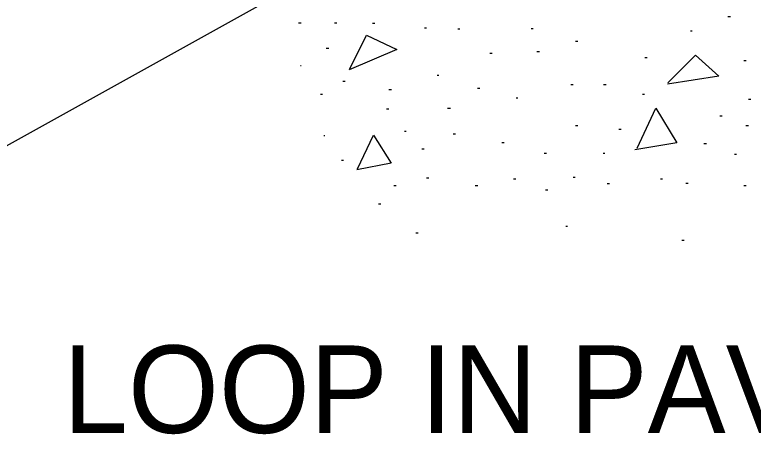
# Model space of a CAD drawing. Extents: x 0 to 2.83, y 0 to 1.83.
# Drawn here: x 1.7277 to 1.8007, y 0.2366 to 0.278 of the extents above; entities that cross this region are included whole.
import ezdxf

# ---------------------------------------------------------------- set-up
doc = ezdxf.new("R2010")
doc.units = 0
doc.layers.add('RD_Pr_Roadway_Notes', color=7, linetype='Continuous')
doc.layers.add('SH_General_Details', color=7, linetype='Continuous')

msp = doc.modelspace()

# ---------------------------------------------------------------- linework, layer by layer
at = {"layer": 'RD_Pr_Roadway_Notes'}
msp.add_line((1.721386, 0.262048), (1.782994, 0.296309), dxfattribs=at)
at = {"layer": 'SH_General_Details'}
for p, q in [((1.798193, 0.277881), (1.798464, 0.277881)), ((1.755741, 0.277244), (1.756013, 0.277244)), ((1.759289, 0.277244), (1.759514, 0.277244)), ((1.763064, 0.277199), (1.763293, 0.277199)), ((1.768206, 0.276744), (1.768388, 0.276744)), ((1.771483, 0.276653), (1.771709, 0.276653)), ((1.778764, 0.276699), (1.778946, 0.276699)), ((1.794506, 0.276471), (1.794689, 0.276471)), ((1.783131, 0.275424), (1.783358, 0.275424)), ((1.758469, 0.274743), (1.758743, 0.274743)), ((1.774669, 0.274241), (1.774896, 0.274241)), ((1.779308, 0.274424), (1.779583, 0.274424)), ((1.790003, 0.273833), (1.790229, 0.273833)), ((1.799786, 0.273514), (1.800013, 0.273514)), ((1.769436, 0.272058), (1.769618, 0.272058)), ((1.760109, 0.271468), (1.760336, 0.271468)), ((1.782676, 0.271148), (1.782904, 0.271148)), ((1.785906, 0.271148), (1.786179, 0.271148)), ((1.764658, 0.270648), (1.764929, 0.270648)), ((1.773441, 0.270784), (1.773668, 0.270784)), ((1.757924, 0.270193), (1.758106, 0.270193)), ((1.777261, 0.269829), (1.777443, 0.269829)), ((1.789776, 0.270193), (1.789956, 0.270193)), ((1.800239, 0.269693), (1.800466, 0.269693)), ((1.770483, 0.268826), (1.770754, 0.268826)), ((1.764429, 0.268736), (1.764658, 0.268736)), ((1.797418, 0.268054), (1.797646, 0.268054)), ((1.783131, 0.267099), (1.783358, 0.267099)), ((1.787409, 0.266734), (1.787636, 0.266734)), ((1.799968, 0.267099), (1.800239, 0.267099)), ((1.766204, 0.266553), (1.766386, 0.266553)), ((1.771029, 0.266279), (1.771256, 0.266279)), ((1.775851, 0.265414), (1.776078, 0.265414)), ((1.795826, 0.265324), (1.796098, 0.265324)), ((1.767936, 0.264778), (1.768161, 0.264778)), ((1.780036, 0.264369), (1.780264, 0.264369)), ((1.785861, 0.264369), (1.786044, 0.264369)), ((1.798874, 0.264278), (1.799058, 0.264278)), ((1.759971, 0.263686), (1.760199, 0.263686)), ((1.768388, 0.261911), (1.768616, 0.261911)), ((1.776989, 0.261821), (1.777216, 0.261821)), ((1.782904, 0.262003), (1.783086, 0.262003)), ((1.791549, 0.261821), (1.791731, 0.261821)), ((1.765158, 0.261183), (1.765386, 0.261183)), ((1.773213, 0.261183), (1.773484, 0.261183)), ((1.786271, 0.261364), (1.786498, 0.261364)), ((1.794051, 0.261411), (1.794279, 0.261411)), ((1.799786, 0.261183), (1.800013, 0.261183)), ((1.780174, 0.260729), (1.780401, 0.260729)), ((1.763658, 0.259363), (1.763883, 0.259363)), ((1.782176, 0.257134), (1.782358, 0.257134)), ((1.767341, 0.256496), (1.767571, 0.256496)), ((1.793643, 0.255768), (1.793869, 0.255768))]:
    msp.add_line(p, q, dxfattribs=at)
for points in [[(1.760789, 0.272649), (1.762474, 0.276016), (1.765476, 0.274606), (1.760746, 0.272604)], [(1.792276, 0.271329), (1.795008, 0.274059), (1.797326, 0.271966), (1.792231, 0.271194)], [(1.755923, 0.273013), (1.756013, 0.273013)], [(1.789229, 0.264868), (1.791094, 0.268826), (1.793143, 0.265369), (1.788999, 0.264686)], [(1.758243, 0.266098), (1.758334, 0.266098)], [(1.761564, 0.262821), (1.763154, 0.266143), (1.764886, 0.263368), (1.761518, 0.262731)]]:
    msp.add_lwpolyline(points, dxfattribs=at)

# ---------------------------------------------------------------- texts
at = {"layer": 'RD_Pr_Roadway_Notes'}
msp.add_text('LOOP IN PAVEMENT', height=0.00864873, dxfattribs=at).set_placement((1.732434, 0.236708))

doc.saveas('drawing.dxf')
